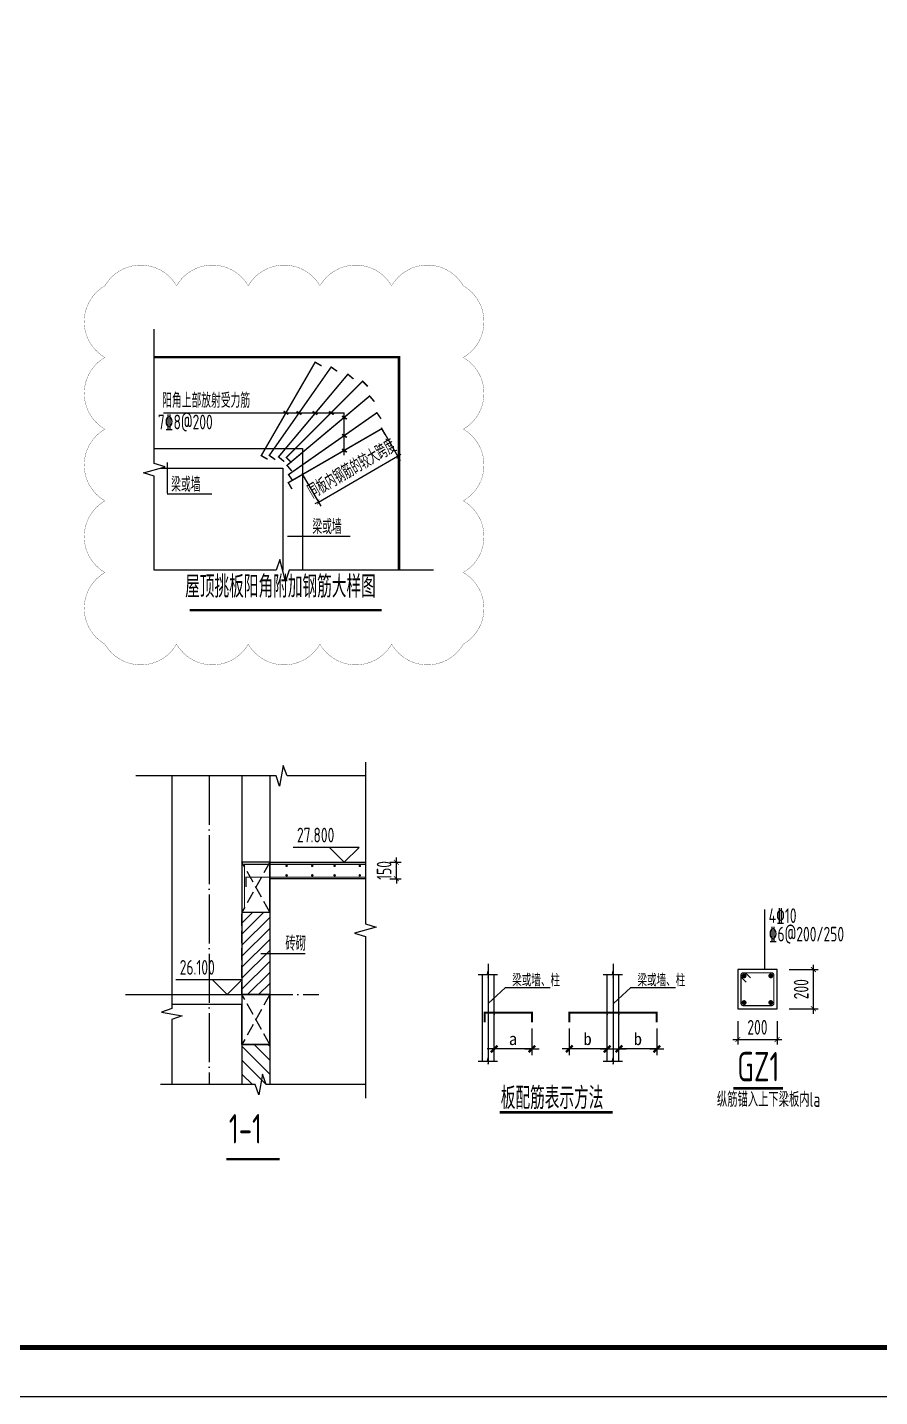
# Model space of a CAD drawing. Extents: x -812054 to 22247, y -644080 to 1003627.
# Drawn here: x -368061 to -350671, y -601117 to -573179 of the extents above; entities that cross this region are included whole.
import ezdxf
from ezdxf.enums import TextEntityAlignment as Align

# ---------------------------------------------------------------- set-up
doc = ezdxf.new("R2010")
doc.units = 0
doc.header["$LTSCALE"] = 1000
for name, pattern in [('DASH', [0.35, 0.25, -0.1]), ('DOTE', [2.42, 2, -0.2, 0.02, -0.2]), ('短虚线', [187.5, 125, -62.5])]:
    doc.linetypes.add(name, pattern=pattern)
doc.layers.get('0').update_dxf_attribs({"linetype": 'CONTINUOUS'})
doc.layers.get('DEFPOINTS').update_dxf_attribs({"linetype": 'CONTINUOUS'})
for name, color, linetype, lineweight in [('+公共字体', 7, 'CONTINUOUS', 20), ('+图名', 243, 'CONTINUOUS', 20), ('+混凝土墙', 3, 'CONTINUOUS', 20), ('DOTE', 19, 'DOTE', 9), ('内粉刷', 37, 'CONTINUOUS', 9), ('查找字符', 1, 'CONTINUOUS', 18), ('边缘构件填充', 253, '短虚线', 18)]:
    doc.layers.add(name, color=color, linetype=linetype, lineweight=lineweight)
for name, color, linetype in [('-TK', 7, 'CONTINUOUS'), ('DIM', 2, 'CONTINUOUS'), ('DIM_ELEV', 3, 'CONTINUOUS'), ('DIM_SYMB', 3, 'CONTINUOUS'), ('FLOOR_UP_REIN', 13, 'CONTINUOUS'), ('GJ', 5, 'CONTINUOUS'), ('HATCH', 8, 'CONTINUOUS'), ('LINK', 6, 'CONTINUOUS'), ('OUTLINE', 2, 'CONTINUOUS'), ('PUB_TEXT', 2, 'CONTINUOUS'), ('REIN', 6, 'CONTINUOUS'), ('S-SLAB-TEXT', 7, 'CONTINUOUS'), ('S-大样-砼线', 7, 'CONTINUOUS'), ('TEXT', 2, 'CONTINUOUS'), ('THIN', 7, 'CONTINUOUS'), ('WALL', 5, 'CONTINUOUS'), ('大样线', 40, 'CONTINUOUS'), ('悬梁', 4, 'CONTINUOUS'), ('空调洞口标注', 130, 'CONTINUOUS'), ('说明文字', 7, 'CONTINUOUS')]:
    doc.layers.add(name, color=color, linetype=linetype)
doc.layers.add('审图修改', color=2, linetype='CONTINUOUS', plot=False)
doc.styles.add('10', font='', dxfattribs={"width": 0.7, "height": 300})
doc.styles.add('TSSD_DIMENSION', font='Tssdeng.shx', dxfattribs={"width": 0.7, "bigfont": 'tssdchn.shx'})
doc.styles.add('TSSD_Label', font='Tssdeng.shx', dxfattribs={"width": 0.7, "bigfont": 'hztxt.shx'})
doc.styles.add('TSSD_Norm', font='Tssdeng.shx', dxfattribs={"bigfont": 'tssdchn.shx'})
doc.styles.add('TSSD_REIN', font='tssdeng.shx', dxfattribs={"width": 0.7, "height": 300, "bigfont": 'tssdchn.shx'})
doc.styles.get('10').set_extended_font_data('SimSun')
doc.dimstyles.new('TSSD_100_100', dxfattribs={"dimtxt": 300, "dimasz": 100, "dimexe": 100, "dimexo": 250, "dimgap": 100, "dimtad": 1, "dimdec": 0, "dimzin": 0, "dimdsep": 46, "dimtxsty": 'TSSD_DIMENSION', "dimblk": 'ARCHTICK', "dimcen": 0, "dimdle": 100, "dimclrt": 7, "dimadec": 0, "dimazin": 0, "dimtfac": 1, "dimtdec": 0, "dimtix": 1, "dimtmove": 2, "dimatfit": 3, "dimldrblk": 'ARCHTICK', "dimfxl": 1, "dimtolj": 1, "dimtzin": 0, "dimarcsym": 0})
doc.dimstyles.new('TSSD_100_100$0', dxfattribs={"dimtxt": 300, "dimasz": 80, "dimexe": 100, "dimexo": 250, "dimgap": 100, "dimtad": 1, "dimdec": 0, "dimzin": 0, "dimdsep": 46, "dimtxsty": 'TSSD_DIMENSION', "dimblk": 'ARCHTICK', "dimcen": 0, "dimdle": 100, "dimclrd": 3, "dimclre": 3, "dimclrt": 7, "dimadec": 0, "dimazin": 0, "dimtfac": 1, "dimtdec": 0, "dimtix": 1, "dimtmove": 2, "dimatfit": 3, "dimldrblk": 'ARCHTICK', "dimfxl": 1, "dimtolj": 1, "dimtzin": 0, "dimarcsym": 0})
doc.dimstyles.new('TSSD_25_100', dxfattribs={"dimtxt": 300, "dimasz": 100, "dimexe": 100, "dimexo": 250, "dimgap": 100, "dimtad": 1, "dimdec": 0, "dimlfac": 0.25, "dimzin": 0, "dimdsep": 46, "dimtxsty": 'TSSD_DIMENSION', "dimblk": 'ARCHTICK', "dimcen": 0, "dimdle": 100, "dimclrt": 7, "dimadec": 0, "dimazin": 0, "dimtfac": 1, "dimtdec": 0, "dimtix": 1, "dimtmove": 2, "dimatfit": 3, "dimldrblk": 'ARCHTICK', "dimfxl": 1, "dimtolj": 1, "dimtzin": 0, "dimarcsym": 0})
pattern_1 = [(135, (6043.7, -862438.72), (141.42136, 141.42136), [])]

# ---------------------------------------------------------------- blocks, each defined once
blk = doc.blocks.new('A1')
blk.add_lwpolyline([(0, 59400), (0, 0), (84100, 0), (84100, 59400)], close=True)
at = {"const_width": 100}
blk.add_lwpolyline([(2500, 58400), (2500, 1000), (83100, 1000), (83100, 58400)], close=True, dxfattribs=at)
blk = doc.blocks.new('_DIMX')
blk.add_line((-150, 0), (150, 0))
at = {"const_width": 50}
blk.add_lwpolyline([(-70, -70), (70, 70)], dxfattribs=at)
blk = doc.blocks.new('A$C1DDD5A89')
at = {"color": 6, "const_width": 50}
blk.add_lwpolyline([(439, 25), (2741, 25)], dxfattribs=at)
at = {"layer": 'DOTE', "color": 8, "linetype": 'DOTE'}
for p, q in [((202, 3054), (202, 888)), ((2750, 3054), (2750, 888))]:
    blk.add_line(p, q, dxfattribs=at)
at = {"layer": 'GJ'}
blk.add_point((1858, 2022), dxfattribs=at)
at = {"layer": 'REIN', "color": 1, "const_width": 40}
for points in [[(129, 1860), (129, 2059), (1095, 2059), (1095, 1860)], [(1858, 1860), (1858, 2059), (3643, 2059), (3643, 1860)]]:
    blk.add_lwpolyline(points, dxfattribs=at)
at = {"layer": '大样线'}
for p, q in [((0, 2837), (188, 2837)), ((81, 2837), (81, 1066)), ((188, 2837), (202, 2909)), ((202, 2909), (202, 2778)), ((202, 2778), (217, 2837)), ((217, 2837), (395, 2837)), ((2548, 2837), (2736, 2837)), ((2736, 2837), (2751, 2909)), ((2751, 2909), (2751, 2778)), ((2751, 2778), (2766, 2837)), ((2766, 2837), (2943, 2837)), ((202, 2247), (556, 2571)), ((556, 2571), (1467, 2571)), ((2758, 2247), (3112, 2571)), ((3112, 2571), (4023, 2571)), ((188, 1066), (202, 1138)), ((202, 1138), (202, 1006)), ((2736, 1066), (2751, 1138)), ((2751, 1138), (2751, 1006)), ((0, 1066), (188, 1066)), ((202, 1006), (217, 1066)), ((217, 1066), (395, 1066)), ((2548, 1066), (2736, 1066)), ((2751, 1006), (2766, 1066)), ((2766, 1066), (2943, 1066))]:
    blk.add_line(p, q, dxfattribs=at)
at = {"layer": '大样线', "linetype": 'ByBlock'}
for p, q in [((323, 1066), (323, 2837)), ((2630, 1066), (2630, 2837)), ((2871, 1066), (2871, 2837))]:
    blk.add_line(p, q, dxfattribs=at)
at = {"layer": '大样线', "color": 0, "linetype": 'ByBlock'}
for p in [(323, 2022), (1095, 2022), (2630, 2022), (2871, 2022), (3643, 2022), (202, 1319)]:
    blk.add_point(p, dxfattribs=at)
at = {"layer": '空调洞口标注'}
for p, q in [((1095, 1732), (1095, 1190)), ((1858, 1732), (1858, 1190)), ((3643, 1732), (3643, 1190)), ((1094, 1319), (203, 1319)), ((2629, 1319), (1859, 1319)), ((3642, 1319), (2872, 1319))]:
    blk.add_line(p, q, dxfattribs=at)
blk.add_point((1858, 1319), dxfattribs=at)
at = {"layer": '空调洞口标注', "color": 0, "linetype": 'ByBlock'}
blk.add_point((2871, 1319), dxfattribs=at)
at = {"layer": '空调洞口标注', "xscale": 0.9649999998509884, "yscale": 0.9649999998509884, "zscale": 0.965, "rotation": 180}
for p in [(323, 1319), (1858, 1319)]:
    blk.add_blockref('_DIMX', p, dxfattribs=at)
at = {"layer": '空调洞口标注', "xscale": 0.9649999998509884, "yscale": 0.9649999998509884, "zscale": 0.965}
for p in [(1095, 1319), (2630, 1319), (2872, 1319), (3643, 1319)]:
    blk.add_blockref('_DIMX', p, dxfattribs=at)
at = {"layer": '空调洞口标注', "style": '10'}
for s, p in [('a', (709, 1523)), ('b', (2231, 1523)), ('b', (3257, 1523))]:
    blk.add_text(s, height=250, dxfattribs=at).set_placement(p, align=Align.MIDDLE_CENTER)
at = {"layer": '说明文字'}
for s, height, style, width, p in [('梁或墙、柱', 250, 'TSSD_REIN', 0.6, (693, 2596)), ('梁或墙、柱', 250, 'TSSD_REIN', 0.6, (3249, 2596)), ('板配筋表示方法', 450, 'TSSD_DIMENSION', 0.7, (459, 91))]:
    blk.add_text(s, height=height, dxfattribs=dict(at, style=style, width=width)).set_placement(p)
blk = doc.blocks.new('_ArchTick')
at = {"color": 0, "linetype": 'ByBlock', "const_width": 0.15}
blk.add_lwpolyline([(-0.5, -0.5), (0.5, 0.5)], dxfattribs=at)
blk = doc.blocks.new('*D1402')
at = {"layer": 'DEFPOINTS', "color": 0, "transparency": 16777216}
for p in [(-352764, -592404), (-352022, -592404), (-352764, -593204)]:
    blk.add_point(p, dxfattribs=at)
at = {"layer": 'DIM', "color": 0, "lineweight": -2, "transparency": 16777216}
for p, q in [((-352514, -592404), (-351922, -592404)), ((-352022, -593304), (-352022, -592304)), ((-352514, -593204), (-351922, -593204))]:
    blk.add_line(p, q, dxfattribs=at)
at = {"layer": 'DIM', "color": 0, "lineweight": -2, "transparency": 16777216, "xscale": 100, "yscale": 100, "zscale": 100}
for p, rotation in [((-352022, -592404), 90), ((-352022, -593204), 270)]:
    blk.add_blockref('_ArchTick', p, dxfattribs=dict(at, rotation=rotation))
at = {"layer": 'DIM', "color": 7, "transparency": 16777216, "insert": (-352272, -592804), "char_height": 300, "attachment_point": 5, "rotation": 90, "style": 'TSSD_DIMENSION'}
blk.add_mtext('\\A1;200', dxfattribs=at)
blk = doc.blocks.new('*D1403')
at = {"layer": 'DEFPOINTS', "color": 0, "transparency": 16777216}
for p in [(-353564, -593204), (-352764, -593204), (-352764, -593831)]:
    blk.add_point(p, dxfattribs=at)
at = {"layer": 'DIM', "color": 0, "lineweight": -2, "transparency": 16777216}
for p, q in [((-353564, -593454), (-353564, -593931)), ((-352764, -593454), (-352764, -593931)), ((-353664, -593831), (-352664, -593831))]:
    blk.add_line(p, q, dxfattribs=at)
at = {"layer": 'DIM', "color": 0, "lineweight": -2, "transparency": 16777216, "xscale": 100, "yscale": 100, "zscale": 100, "rotation": 180}
blk.add_blockref('_ArchTick', (-353564, -593831), dxfattribs=at)
at = {"layer": 'DIM', "color": 0, "lineweight": -2, "transparency": 16777216, "xscale": 100, "yscale": 100, "zscale": 100}
blk.add_blockref('_ArchTick', (-352764, -593831), dxfattribs=at)
at = {"layer": 'DIM', "color": 7, "transparency": 16777216, "insert": (-353164, -593581), "char_height": 300, "attachment_point": 5, "style": 'TSSD_DIMENSION'}
blk.add_mtext('\\A1;200', dxfattribs=at)
blk = doc.blocks.new('*D1404')
at = {"layer": 'DEFPOINTS', "color": 0, "transparency": 16777216}
for p in [(-360914, -590214), (-360532, -590214), (-360914, -590549)]:
    blk.add_point(p, dxfattribs=at)
at = {"layer": 'DIM', "color": 0, "lineweight": -2, "transparency": 16777216}
for p, q in [((-360664, -590214), (-360432, -590214)), ((-360532, -590214), (-360532, -590114)), ((-360532, -590549), (-360532, -590214)), ((-360664, -590549), (-360432, -590549)), ((-360532, -590549), (-360532, -590649))]:
    blk.add_line(p, q, dxfattribs=at)
at = {"layer": 'DIM', "color": 0, "lineweight": -2, "transparency": 16777216, "xscale": 100, "yscale": 100, "zscale": 100}
for p, rotation in [((-360532, -590214), 270), ((-360532, -590549), 90)]:
    blk.add_blockref('_ArchTick', p, dxfattribs=dict(at, rotation=rotation))
at = {"layer": 'DIM', "color": 7, "transparency": 16777216, "insert": (-360782, -590381), "char_height": 300, "attachment_point": 5, "rotation": 90, "style": 'TSSD_DIMENSION'}
blk.add_mtext('\\A1;150', dxfattribs=at)
blk = doc.blocks.new('*D1277')
at = {"layer": 'DEFPOINTS', "color": 0, "transparency": 16777216}
for p in [(-1197, 3667), (-735, 2867), (-2813, 2734)]:
    blk.add_point(p, dxfattribs=at)
at = {"layer": 'DIM', "color": 3, "lineweight": -2, "transparency": 16777216}
for p, q in [((-1072, 3451), (-685, 2781)), ((-2351, 1934), (-735, 2867)), ((-735, 2867), (-666, 2907)), ((-2688, 2517), (-2301, 1847)), ((-2351, 1934), (-2421, 1894))]:
    blk.add_line(p, q, dxfattribs=at)
at = {"layer": 'DIM', "color": 3, "lineweight": -2, "transparency": 16777216, "xscale": 80, "yscale": 80, "zscale": 80}
for p, rotation in [((-735, 2867), 209.999999999947), ((-2351, 1934), 29.99999999994698)]:
    blk.add_blockref('_ArchTick', p, dxfattribs=dict(at, rotation=rotation))
at = {"layer": 'DIM', "color": 7, "transparency": 16777216, "insert": (-1668, 2617), "char_height": 300, "attachment_point": 5, "rotation": 30, "style": 'TSSD_DIMENSION'}
blk.add_mtext('\\A1;同板内钢筋的较大跨度', dxfattribs=at)
blk = doc.blocks.new('A$C7DDF50A2')
at = {"layer": '+公共字体', "linetype": 'Continuous'}
for p, q in [((-5513.1, 3754.5), (-1825, 3754.5)), ((-1825, 2891.5), (-1825, 3754.5)), ((-5436.9, 2742.9), (-5436.9, 2111.7)), ((-5436.9, 2103.7), (-4527.2, 2103.7)), ((-2978.3, 1239.2), (-1705.7, 1239.2))]:
    blk.add_line(p, q, dxfattribs=at)
at = {"layer": '+图名', "linetype": 'Continuous', "const_width": 50}
blk.add_lwpolyline([(-4977.1, -274.9), (-1057.3, -274.9)], dxfattribs=at)
at = {"layer": '+混凝土墙', "linetype": 'Continuous'}
for p, q in [((-5699.5, 3026), (-2675.7, 3026)), ((-2675.7, 3026), (-2675.7, 541)), ((-5570.4, 2626), (-3075.7, 2626)), ((-3075.7, 2626), (-3075.7, 541))]:
    blk.add_line(p, q, dxfattribs=at)
at = {"layer": 'FLOOR_UP_REIN', "const_width": 30}
for points in [[(-2287, 4711.5), (-2416.9, 4786.5), (-3517.3, 2880.5), (-3387.4, 2805.5)], [(-1968.1, 4601.4), (-2090.9, 4687.4), (-3353.3, 2884.6), (-3230.5, 2798.5)], [(-1634.4, 4444), (-1749.4, 4540.4), (-3164.1, 2854.4), (-3049.2, 2758)], [(-1342.9, 4290.6), (-1449, 4396.7), (-3005.2, 2840.4), (-2899.2, 2734.4)], [(-1208.9, 3981.4), (-1305.3, 4096.3), (-2991.3, 2681.6), (-2894.9, 2566.7)], [(-1072.2, 3631.9), (-1158.2, 3754.7), (-2961.1, 2492.4), (-2875.1, 2369.5)], [(-984.2, 3298.9), (-1059.2, 3428.8), (-2965.2, 2328.4), (-2890.2, 2198.5)]]:
    blk.add_lwpolyline(points, dxfattribs=at)
at = {"layer": 'THIN'}
blk.add_lwpolyline([(0, 541), (-2950.4, 541), (-3020.4, 321), (-3140.4, 761), (-3210.4, 541), (-5699.5, 541), (-5699.5, 2460.8), (-5919.5, 2530.8), (-5479.5, 2650.8), (-5699.5, 2720.8), (-5699.5, 5461.5)], dxfattribs=at)
at = {"layer": '查找字符', "const_width": 35}
for points in [[(-3061.8, 3785.7), (-2963.7, 3723.3)], [(-2795.9, 3781), (-2697.8, 3718.6)], [(-2468.9, 3781), (-2370.8, 3718.6)], [(-2135.2, 3781), (-2037.1, 3718.6)], [(-1869, 3686.7), (-1770.9, 3624.3)], [(-1869, 3314.3), (-1770.9, 3251.9)], [(-1869, 3013.1), (-1770.9, 2950.7)]]:
    blk.add_lwpolyline(points, dxfattribs=at)
at = {"layer": '边缘构件填充', "const_width": 50}
blk.add_lwpolyline([(-707.3, 541), (-707.3, 4891), (-5699.5, 4891)], dxfattribs=at)
at = {"layer": '+公共字体', "linetype": 'Continuous', "style": 'TSSD_REIN', "width": 0.7}
for s, p in [('阳角上部放射受力筋', (-5539.3, 3856.1)), ('%%1417%%1328@200', (-5627.4, 3416.3)), ('梁或墙', (-5355.1, 2142)), ('梁或墙', (-2473.2, 1280.1))]:
    blk.add_text(s, height=300, dxfattribs=at).set_placement(p)
at = {"layer": '+图名', "linetype": 'Continuous', "style": 'TSSD_REIN', "width": 0.7}
blk.add_text('屋顶挑板阳角附加钢筋大样图', height=450, dxfattribs=at).set_placement((-5070.3, -151.8), align=Align.BOTTOM_LEFT)
at = {"layer": 'DIM'}
dim = blk.add_aligned_dim(p1=(-2813.3, 2733.8), p2=(-1196.7, 3667.1), distance=-923.8, text='同板内钢筋的较大跨度', dimstyle='TSSD_100_100$0', dxfattribs=at)
dim.commit()
dim.dimension.update_dxf_attribs({"geometry": '*D1277', "text_midpoint": (-1668.2, 2617)})

msp = doc.modelspace()

# ---------------------------------------------------------------- hatches: boundary and pattern name
at = {"layer": 'HATCH'}
h = msp.add_hatch(dxfattribs=at)
h.set_pattern_fill('METAL', color=256, scale=50, style=0)
h.set_pattern_definition(pattern_1)
h.paths.add_polyline_path([(-363682.76, -593933.06), (-363682.75, -593933.04), (-363400.13, -593933.04), (-363400.13, -594749.33), (-363682.76, -594749.33)])
h = msp.add_hatch(dxfattribs=at)
h.set_pattern_fill('METAL', color=256, scale=50, style=0)
h.set_pattern_definition(pattern_1)
h.paths.add_polyline_path([(-363400.13, -593933.04), (-363117.48, -593933.04), (-363117.48, -594749.33), (-363400.13, -594749.33)])
at = {"layer": '内粉刷'}
h = msp.add_hatch(dxfattribs=at)
h.set_pattern_fill('ANSI31', color=256, scale=100)
h.set_pattern_definition([(45, (-203453.05, 87157.95), (-112.2532, 112.2532), [])])
h.paths.add_polyline_path([(-363682.78, -591233.04), (-363117.48, -591233.04), (-363117.48, -592913.81), (-363682.78, -592913.81)])

# ---------------------------------------------------------------- linework, layer by layer
at = {"const_width": 50}
msp.add_lwpolyline([(-364004.74, -596273.41), (-362912.83, -596273.41)], dxfattribs=at)
at = {"layer": 'DIM_ELEV'}
for p, q in [((-361294.17, -589913.81), (-362636.3, -589913.81)), ((-361594.17, -590213.81), (-361894.17, -589913.81)), ((-361594.17, -590213.81), (-361294.17, -589913.81)), ((-363686.99, -592613.81), (-365029.13, -592613.81)), ((-363986.99, -592913.81), (-364286.99, -592613.81)), ((-363986.99, -592913.81), (-363686.99, -592613.81))]:
    msp.add_line(p, q, dxfattribs=at)
at = {"layer": 'DIM_SYMB'}
for points in [[(-361164.63, -588452.33), (-362762.99, -588452.33), (-362839.42, -588242.33), (-362913.48, -588662.33), (-362987.99, -588452.33), (-365845.62, -588452.33)], [(-365112.26, -588452.33), (-365112.26, -593195.54), (-365322.26, -593271.97), (-364902.26, -593346.03), (-365112.26, -593420.54), (-365112.26, -594749.33)], [(-361164.63, -594749.33), (-363186.95, -594749.33), (-363263.38, -594539.33), (-363337.44, -594959.33), (-363411.95, -594749.33), (-365344.58, -594749.33)]]:
    msp.add_lwpolyline(points, dxfattribs=at)
at = {"layer": 'DOTE', "linetype": 'DOTE', "ltscale": 0.5}
for p, q in [((-364349.99, -588452.33), (-364349.99, -594749.33)), ((-366062.13, -592913.81), (-362114.49, -592913.81))]:
    msp.add_line(p, q, dxfattribs=at)
at = {"layer": 'LINK', "color": 1, "const_width": 25}
msp.add_lwpolyline([(-353393.39, -592663.55), (-353485.32, -592571.63, -0.19891237), (-353499.38, -592537.69), (-353499.38, -592517.18, -0.41421356), (-353451.38, -592469.18), (-352877.38, -592469.18, -0.41421356), (-352829.38, -592517.18), (-352829.38, -593091.18, -0.41421356), (-352877.38, -593139.18), (-353451.38, -593139.18, -0.41421356), (-353499.38, -593091.18), (-353499.38, -592517.18, -0.41421356), (-353451.38, -592469.18), (-353430.87, -592469.18, -0.19891237), (-353396.93, -592483.24), (-353305.01, -592575.16)], format="xyb", dxfattribs=at)
at = {"layer": 'OUTLINE'}
msp.add_lwpolyline([(-352764.38, -592404.18), (-353564.38, -592404.18), (-353564.38, -593204.18), (-352764.38, -593204.18)], close=True, dxfattribs=at)
at = {"layer": 'REIN', "const_width": 25.6}
for points in [[(-361164.63, -590256.13), (-363630.55, -590256.13), (-363630.55, -591138.92)], [(-361164.63, -590517.68), (-363598.85, -590517.68), (-363598.85, -590718.71)]]:
    msp.add_lwpolyline(points, dxfattribs=at)
at = {"layer": 'REIN'}
for points, const_width in [([(-362784.49, -590287.42, 1), (-362758.89, -590287.42, 1)], 25.6), ([(-362260.76, -590287.42, 1), (-362235.16, -590287.42, 1)], 25.6), ([(-361805.15, -590287.42, 1), (-361779.55, -590287.42, 1)], 25.6), ([(-361291.71, -590287.42, 1), (-361266.11, -590287.42, 1)], 25.6), ([(-362784.49, -590481.72, 1), (-362758.89, -590481.72, 1)], 25.6), ([(-362260.76, -590481.72, 1), (-362235.16, -590481.72, 1)], 25.6), ([(-361805.15, -590481.72, 1), (-361779.55, -590481.72, 1)], 25.6), ([(-361291.71, -590481.72, 1), (-361266.11, -590481.72, 1)], 25.6), ([(-353461.88, -592531.68, 1), (-353411.88, -592531.68, 1)], 50), ([(-352916.88, -592531.68, 1), (-352866.88, -592531.68, 1)], 50), ([(-353461.88, -593076.68, 1), (-353411.88, -593076.68, 1)], 50), ([(-352916.88, -593076.68, 1), (-352866.88, -593076.68, 1)], 50)]:
    msp.add_lwpolyline(points, format="xyb", close=True, dxfattribs=dict(at, const_width=const_width))
at = {"layer": 'S-SLAB-TEXT', "linetype": 'DASH'}
for p, q in [((-363117.48, -591233.04), (-363682.75, -590213.81)), ((-363117.48, -590213.81), (-363682.75, -591233.04)), ((-363117.48, -593933.04), (-363682.75, -592913.81)), ((-363117.48, -592913.81), (-363682.75, -593933.04))]:
    msp.add_line(p, q, dxfattribs=at)
msp.add_lwpolyline([(-363682.78, -591233.04), (-363117.48, -591233.04), (-363117.48, -592913.81), (-363682.78, -592913.81)], close=True, dxfattribs=at)
at = {"layer": 'TEXT', "color": 0}
msp.add_line((-353014.38, -592404.18), (-353014.38, -591177.91), dxfattribs=at)
at = {"layer": 'THIN'}
msp.add_lwpolyline([(-361164.63, -588172.33), (-361164.63, -591470.83), (-360944.63, -591540.83), (-361384.63, -591660.83), (-361164.63, -591730.83), (-361164.63, -595029.33), (-361164.63, -595029.33), (-361164.63, -595029.33), (-361164.63, -595029.33), (-361164.63, -595029.33), (-361164.63, -595029.33), (-361164.63, -595029.33), (-361164.63, -595029.33), (-361164.63, -595029.33), (-361164.63, -595029.33)], dxfattribs=at)
at = {"layer": 'WALL'}
for p, q in [((-363682.75, -588452.33), (-363682.75, -591013.81)), ((-363682.76, -593933.04), (-363682.76, -594749.33)), ((-363117.48, -593933.04), (-363117.48, -594749.33))]:
    msp.add_line(p, q, dxfattribs=at)
for points in [[(-363117.46, -588452.33), (-363117.46, -592913.81)], [(-363117.46, -590213.81), (-361164.63, -590213.81)], [(-363117.46, -590548.67), (-361164.63, -590548.67)], [(-363682.75, -591013.81), (-363682.75, -592913.81)], [(-365112.26, -592913.81), (-363117.48, -592913.81), (-363117.48, -593933.04), (-363682.78, -593933.04), (-363682.78, -593113.81), (-365112.26, -593113.81)]]:
    msp.add_lwpolyline(points, dxfattribs=at)
at = {"layer": '内粉刷'}
msp.add_line((-363296, -592073.42), (-362394.35, -592073.42), dxfattribs=at)
for points in [[(-363682.78, -591233.04), (-363117.46, -591233.04), (-363117.46, -590213.81), (-363682.78, -590213.81)], [(-363682.78, -593933.04), (-363117.46, -593933.04), (-363117.46, -592913.81), (-363682.78, -592913.81)]]:
    msp.add_lwpolyline(points, close=True, dxfattribs=at)
at = {"layer": '审图修改', "const_width": 5}
msp.add_lwpolyline([(-366479.37, -578451.32, -0.57735027), (-365016.75, -578451.32, -0.57735027), (-363554.12, -578451.32, -0.57735027), (-362091.49, -578451.32, -0.57735027), (-360628.86, -578451.32, -0.57735027), (-359166.23, -578451.32, -0.57735027), (-359166.23, -579913.95, -0.57735027), (-359166.23, -581376.58, -0.57735027), (-359166.23, -582839.21, -0.57735027), (-359166.23, -584301.83, -0.57735027), (-359166.23, -585764.46, -0.57735027), (-360628.86, -585764.46, -0.57735027), (-362091.49, -585764.46, -0.57735027), (-363554.12, -585764.46, -0.57735027), (-365016.75, -585764.46, -0.57735027), (-366479.37, -585764.46, -0.57735027), (-366479.37, -584301.83, -0.57735027), (-366479.37, -582839.21, -0.57735027), (-366479.37, -581376.58, -0.57735027), (-366479.37, -579913.95, -0.57735027), (-366479.37, -578451.32, -0.57735027), (-366479.37, -578451.32, -0.57735027)], format="xyb", dxfattribs=at)
at = {"layer": '悬梁', "color": 0, "const_width": 50}
msp.add_lwpolyline([(-352642, -594826.11), (-353653.9, -594826.11)], dxfattribs=at)

# ---------------------------------------------------------------- block references
at = {"layer": '-TK'}
msp.add_blockref('A1', (-383402.98, -601117.1), dxfattribs=at)
at = {"layer": 'S-大样-砼线'}
msp.add_blockref('A$C1DDD5A89', (-358860.87, -595341.34), dxfattribs=at)
at = {"layer": '边缘构件填充'}
msp.add_blockref('A$C7DDF50A2', (-359772.14, -584797.19), dxfattribs=at)

# ---------------------------------------------------------------- texts
at = {"style": 'TSSD_Norm', "width": 0.7}
msp.add_text('1-1', height=600, dxfattribs=at).set_placement((-363949.58, -596132.31), align=Align.BOTTOM_LEFT)
at = {"layer": 'PUB_TEXT', "style": 'TSSD_REIN', "width": 0.7}
for s, p in [('27.800', (-362560.17, -589808.81)), ('26.100', (-364952.99, -592508.81))]:
    msp.add_text(s, height=300, dxfattribs=at).set_placement(p)
at = {"layer": 'TEXT', "color": 0, "width": 0.7}
for s, style, p in [('4\x8410', 'TSSD_REIN', (-352934.28, -591453.74)), ('\x846@200/250', 'TSSD_REIN', (-352934.28, -591830.52)), ('纵筋锚入上下梁板内la', 'TSSD_Label', (-353990.52, -595204.5))]:
    msp.add_text(s, height=300, dxfattribs=dict(at, style=style)).set_placement(p)
at = {"layer": 'TEXT', "style": 'TSSD_Label', "width": 0.7}
msp.add_text('砖砌', height=300, dxfattribs=at).set_placement((-362797.66, -592019.7))
at = {"layer": 'TEXT', "color": 0, "style": 'TSSD_Norm', "width": 0.7}
msp.add_text('GZ1', height=600, dxfattribs=at).set_placement((-353145.9, -594683.77), align=Align.CENTER)

# ---------------------------------------------------------------- dimensions: what is measured, and where the dimension line sits
at = {"layer": 'DIM'}
dim = msp.add_linear_dim(base=(-360532.05, -590213.81), p1=(-360914.23, -590548.67), p2=(-360914.23, -590213.81), angle=90, text='150', dimstyle='TSSD_100_100', dxfattribs=at)
dim.commit()
dim.dimension.update_dxf_attribs({"geometry": '*D1404', "text_midpoint": (-360782.05, -590381.24)})
dim = msp.add_linear_dim(base=(-352021.79, -592404.18), p1=(-352764.38, -593204.18), p2=(-352764.38, -592404.18), angle=90, dimstyle='TSSD_25_100', dxfattribs=at)
dim.commit()
dim.dimension.update_dxf_attribs({"geometry": '*D1402', "text_midpoint": (-352271.79, -592804.18)})
dim = msp.add_linear_dim(base=(-352764.38, -593830.95), p1=(-353564.38, -593204.18), p2=(-352764.38, -593204.18), dimstyle='TSSD_25_100', dxfattribs=at)
dim.commit()
dim.dimension.update_dxf_attribs({"geometry": '*D1403', "text_midpoint": (-353164.38, -593580.95)})

doc.saveas('drawing.dxf')
